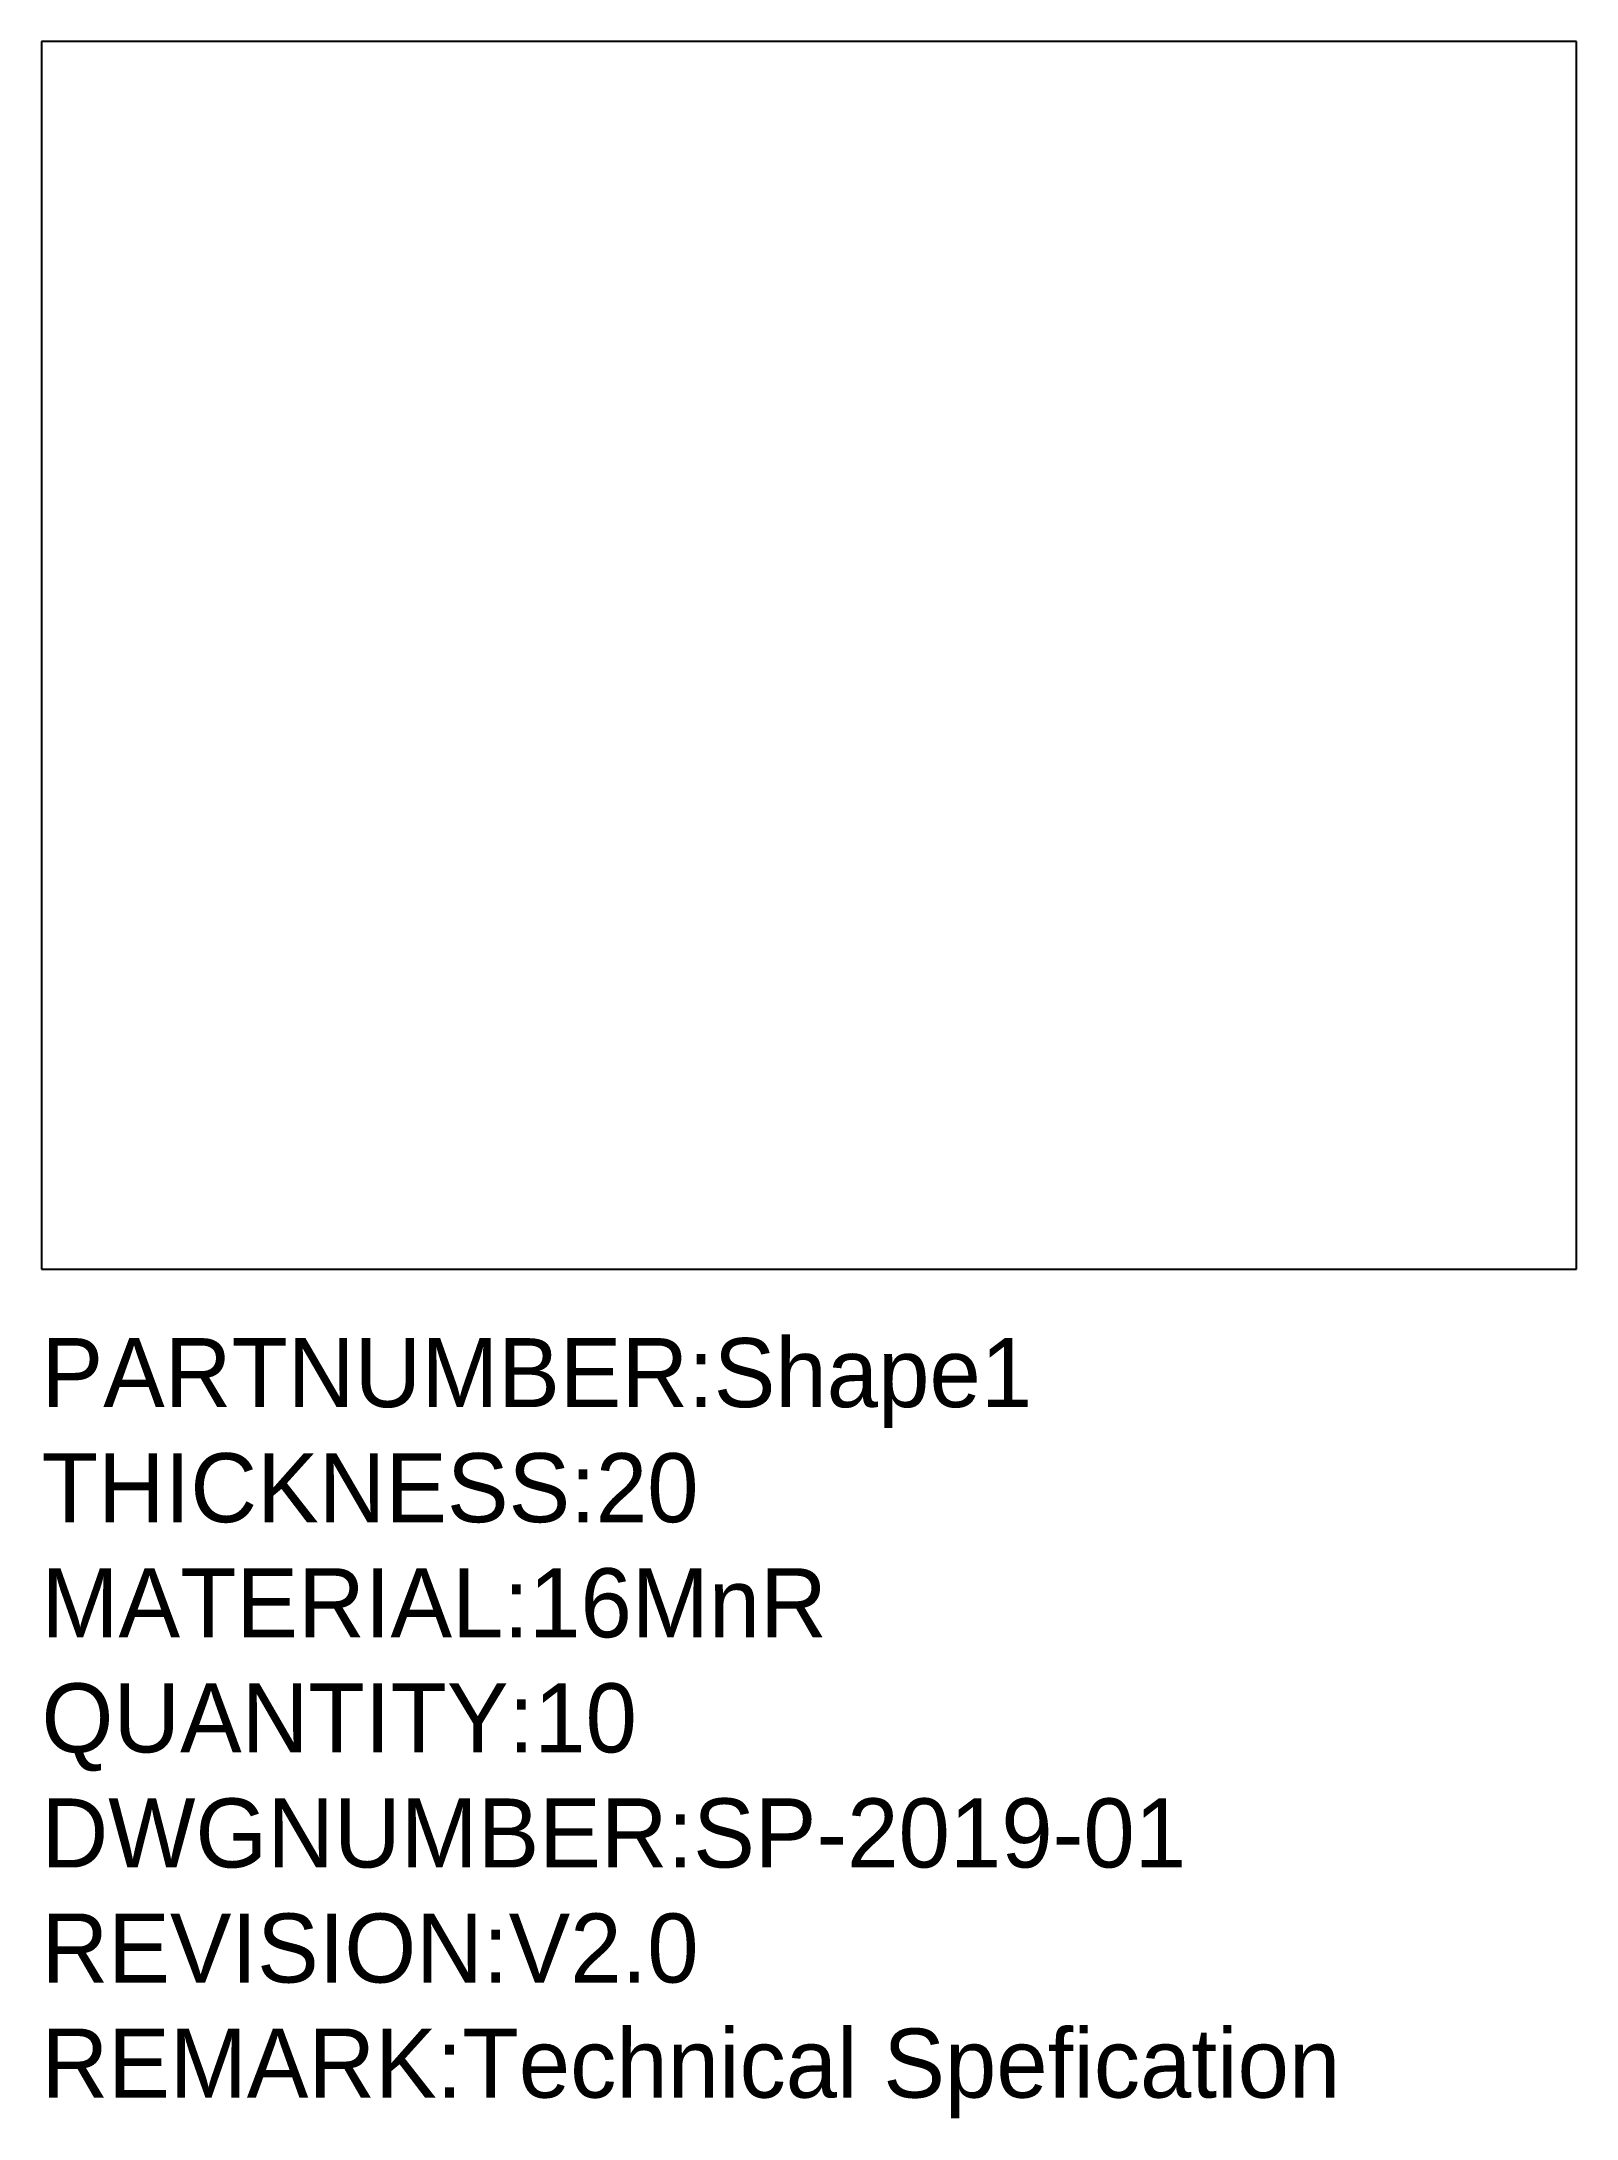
# Model space of a CAD drawing. Extents: x 0 to 200, y -111 to 160.
import ezdxf

# ---------------------------------------------------------------- set-up
doc = ezdxf.new("R2010")
doc.units = 0

msp = doc.modelspace()

# ---------------------------------------------------------------- linework, layer by layer
for p, q in [((200, 160), (0, 160)), ((0, 160), (0, 0)), ((200, 0), (200, 160)), ((0, 0), (200, 0))]:
    msp.add_line(p, q)

# ---------------------------------------------------------------- texts
for s, p in [('PARTNUMBER:Shape1', (0, -18)), ('THICKNESS:20', (0, -33)), ('MATERIAL:16MnR', (0, -48)), ('QUANTITY:10', (0, -63)), ('DWGNUMBER:SP-2019-01', (0, -78)), ('REVISION:V2.0', (0, -93)), ('REMARK:Technical Spefication', (0, -108))]:
    msp.add_text(s, height=9).set_placement(p)

doc.saveas('drawing.dxf')
